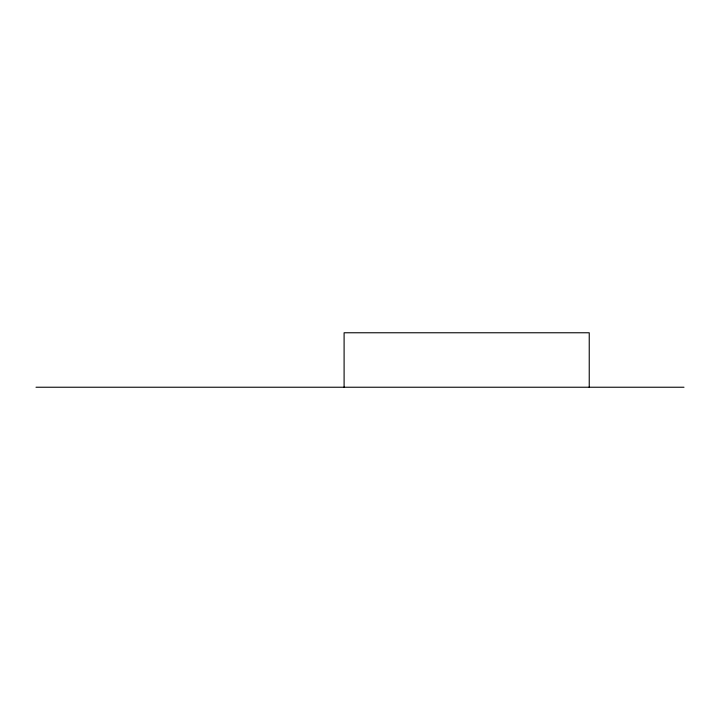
<?xml version="1.0" encoding="UTF-8"?>
<svg xmlns="http://www.w3.org/2000/svg" width="720" height="720" viewBox="0 0 720 720"><rect width="100%" height="100%" fill="white"/><g stroke="black" fill="none" stroke-linecap="round" stroke-linejoin="round"><path stroke-width="1.08" d="M36 387.234L684 387.234M589.239 387.234L589.239 332.766L344.097 332.766L344.097 387.234"/></g></svg>
